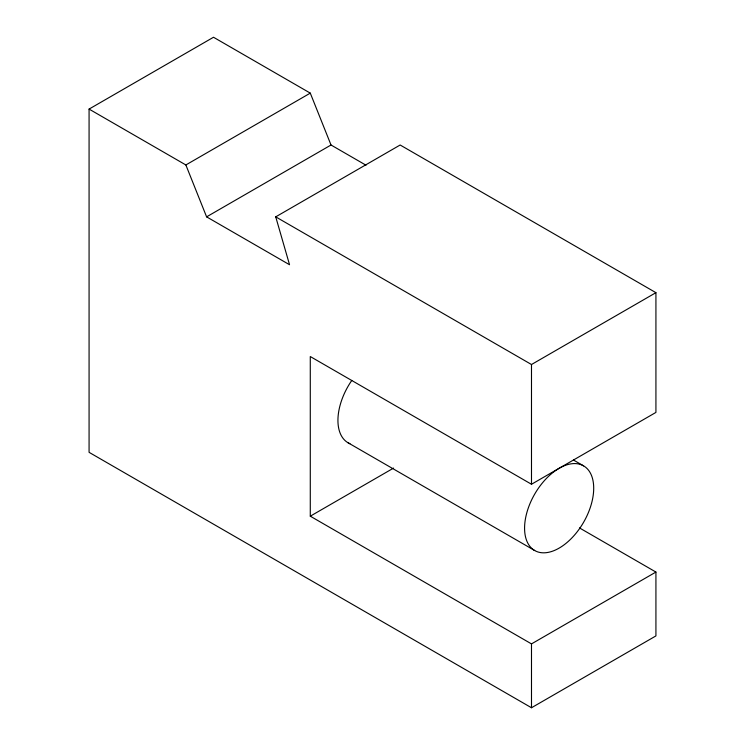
<?xml version="1.0" encoding="UTF-8"?>
<svg xmlns="http://www.w3.org/2000/svg" width="745" height="745" viewBox="0 0 745 745"><rect width="100%" height="100%" fill="white"/><g stroke="black" fill="none" stroke-linecap="round" stroke-linejoin="round"><path stroke-width="1.12" d="M579.508 527.935L655.926 572.058L655.926 635.913L531.492 707.75L89.074 452.327L89.074 109.087L213.508 37.25L310.283 93.125L331.022 145.005L366 165.204M89.074 109.087L185.859 164.962L310.283 93.125M185.859 164.962L206.598 216.851L331.022 145.005M206.598 216.851L289.544 264.736L275.724 216.851L400.149 145.005L655.926 292.673L655.926 412.413L531.492 484.25L310.283 356.538L310.283 516.183L531.492 643.894L655.926 572.058M275.724 216.851L531.492 364.519L655.926 292.673M310.283 516.183L393.574 468.093M573.548 460.075L583.586 465.867A48.881 28.217 -60 0 1 568.09 541.578A48.881 28.217 -60 0 1 525.756 517.142A48.881 28.217 -60 0 1 583.586 465.867M348.064 442.772L534.705 550.527M531.492 364.519L531.492 484.25M531.492 643.894L531.492 707.75M349.945 443.703A48.881 28.217 -60 0 1 351.789 380.444"/></g></svg>
